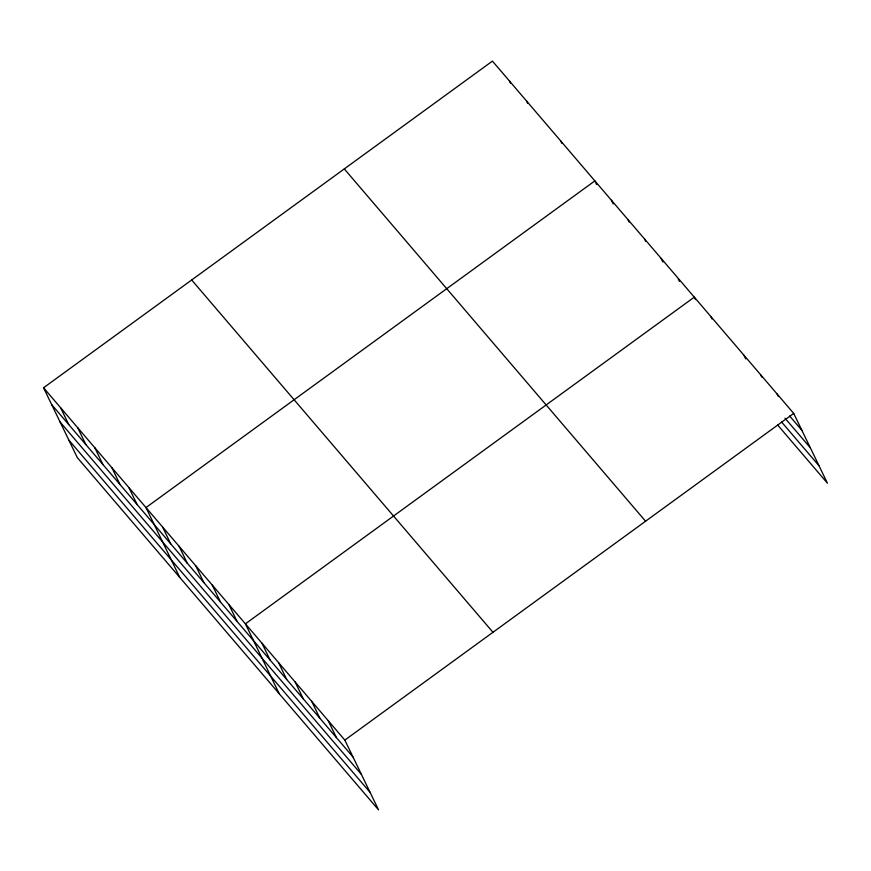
<?xml version="1.0" encoding="UTF-8"?>
<svg xmlns="http://www.w3.org/2000/svg" width="871" height="871" viewBox="0 0 871 871"><rect width="100%" height="100%" fill="white"/><g stroke="black" fill="none" stroke-linecap="round" stroke-linejoin="round"><path stroke-width="1.31" d="M43.55 387.78L344.829 740.1L378.569 809.899L77.29 457.58L43.55 387.78L492.431 61.101L793.71 413.42L827.45 483.22L777.738 425.092M344.829 740.1L793.71 413.42M789.659 416.011L801.864 430.296M785.011 418.189L810.302 447.759M781.505 421.902L819.001 465.756M344.295 168.909L645.574 521.217M191.674 279.972L492.964 632.292M51.705 404.656L352.984 756.975M60.153 422.119L361.432 774.439M68.853 440.116L370.131 792.436M777.139 394.04L778.304 396.447M760.568 374.661L761.733 377.078M743.997 355.281L745.739 358.906M710.856 316.532L712.021 318.938M695.45 299.559L694.285 297.153L245.404 623.832L279.156 693.632M678.291 278.981L679.456 281.387M661.143 258.393L662.885 262.019M644.573 239.024L645.738 241.43M628.002 219.644L629.167 222.051M611.431 200.265L613.184 203.879M596.613 184.5L594.86 180.885L145.99 507.564L179.731 577.375M560.717 140.96L561.882 143.367M526.574 101.025L527.739 103.442M509.502 81.068L510.667 83.474M328.258 720.72L336.413 737.595M311.687 701.34L319.853 718.216M295.117 681.96L303.282 698.836M278.546 662.591L286.711 679.467M261.975 643.212L270.141 660.087M228.833 604.452L236.999 621.328M212.263 585.072L220.428 601.948M195.692 565.704L203.858 582.579M179.121 546.324L187.287 563.199M162.55 526.944L170.716 543.82M128.908 487.608L137.074 504.483M111.836 467.64L120.002 484.516M94.765 447.672L102.93 464.548M77.693 427.705L85.859 444.58M60.622 407.748L68.776 424.623"/></g></svg>
